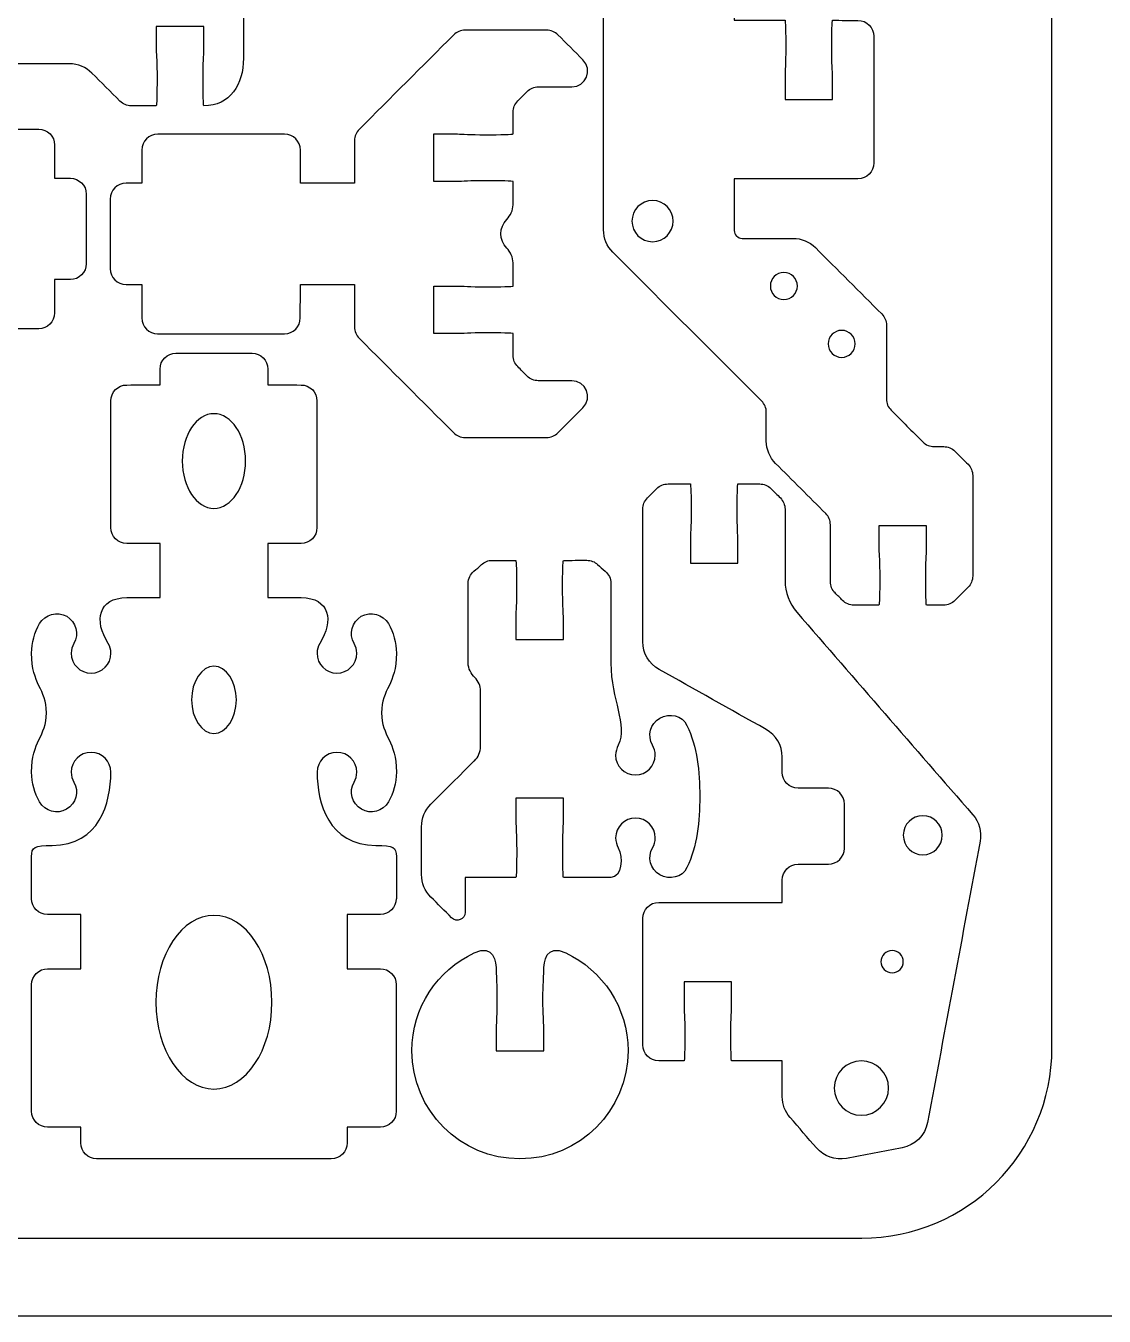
# Model space of a CAD drawing. Extents: x 0 to 410, y 0 to 455.
# Drawn here: x 70.4 to 138.4, y 0 to 81.4 of the extents above; entities that cross this region are included whole.
import ezdxf

# ---------------------------------------------------------------- set-up
doc = ezdxf.new("R2010")
doc.units = 0
doc.header["$MEASUREMENT"] = 0
doc.layers.add('DEFAULT', color=18, linetype='CONTINUOUS')

msp = doc.modelspace()

# ---------------------------------------------------------------- linework, layer by layer
at = {"layer": 'DEFAULT', "color": 18}
msp.add_lwpolyline([(410.025, 0.025), (0.025, 0.025), (0.025, 455.025), (410.025, 455.025)], close=True, dxfattribs=at)
at = {"layer": 'DEFAULT', "color": 1}
for points, knots in [([(135.1, 212.95), (135.1, 147.617), (135.1, 82.283), (135.1, 16.95), (135.1, 10.323), (129.728, 4.95), (123.1, 4.95), (87.767, 4.95), (52.433, 4.95), (17.1, 4.95), (10.472, 4.95), (5.1, 10.323), (5.1, 16.95), (5.1, 82.283), (5.1, 147.617), (5.1, 212.95), (5.1, 219.577), (10.472, 224.95), (17.1, 224.95), (52.433, 224.95), (87.767, 224.95), (123.1, 224.95), (129.728, 224.95), (135.1, 219.577), (135.1, 212.95)], [0, 0, 0, 0, 555.591, 555.591, 555.591, 556.591, 556.591, 556.591, 857.063, 857.063, 857.063, 858.063, 858.063, 858.063, 1413.654, 1413.654, 1413.654, 1414.654, 1414.654, 1414.654, 1715.126, 1715.126, 1715.126, 1716.126, 1716.126, 1716.126, 1716.126]), ([(78.6, 79.887), (78.6, 80.387), (78.6, 80.887), (78.6, 81.387), (79.6, 81.387), (80.599, 81.387), (81.599, 81.387), (81.599, 80.887), (81.599, 80.387), (81.599, 79.887), (81.599, 79.602), (81.549, 79.104), (81.549, 78.138), (81.549, 77.171), (81.571, 76.388), (81.599, 76.388), (83.257, 76.388), (84.1, 77.732), (84.1, 79.39), (84.1, 80.89), (84.1, 82.391), (84.1, 83.891), (84.1, 85.271), (82.982, 86.389), (81.602, 86.389), (80.569, 86.389), (79.535, 86.389), (78.501, 86.389), (78.501, 87.529), (78.501, 88.668), (78.501, 89.807), (79.2, 89.807), (79.898, 89.807), (80.597, 89.807), (81.148, 89.807), (81.599, 90.258), (81.599, 90.809), (81.599, 93.474), (81.599, 96.139), (81.599, 98.803), (81.599, 99.357), (81.151, 99.805), (80.597, 99.805), (79.898, 99.806), (79.2, 99.808), (78.501, 99.809), (78.501, 100.14), (78.501, 100.472), (78.501, 100.804), (78.501, 101.357), (78.053, 101.805), (77.5, 101.805), (72.565, 101.805), (67.631, 101.805), (62.697, 101.805), (62.146, 101.805), (61.699, 101.358), (61.699, 100.807), (61.699, 100.474), (61.699, 100.142), (61.699, 99.809), (60.998, 99.808), (60.297, 99.806), (59.596, 99.805), (59.042, 99.805), (58.598, 99.357), (58.598, 98.803), (58.598, 96.137), (58.598, 93.472), (58.598, 90.806), (58.598, 90.254), (59.045, 89.807), (59.596, 89.807), (60.297, 89.807), (60.998, 89.807), (61.699, 89.807), (61.699, 88.668), (61.699, 87.529), (61.699, 86.389), (60.666, 86.389), (59.634, 86.389), (58.601, 86.389), (57.22, 86.389), (56.1, 85.269), (56.1, 83.888), (56.1, 82.389), (56.1, 80.889), (56.1, 79.39), (56.1, 77.732), (56.943, 76.388), (58.601, 76.388), (58.626, 76.388), (58.651, 77.171), (58.651, 78.138), (58.651, 79.104), (58.601, 79.602), (58.601, 79.887), (58.601, 80.387), (58.601, 80.887), (58.601, 81.387), (59.601, 81.387), (60.6, 81.387), (61.6, 81.387), (61.6, 80.887), (61.6, 80.387), (61.6, 79.887), (61.6, 79.602), (61.55, 79.104), (61.55, 78.138), (61.55, 77.171), (61.572, 76.388), (61.6, 76.388), (62.127, 76.388), (62.655, 76.388), (63.182, 76.388), (63.447, 76.388), (63.702, 76.493), (63.89, 76.681), (64.479, 77.271), (65.068, 77.861), (65.656, 78.451), (66.031, 78.826), (66.541, 79.037), (67.071, 79.037), (69.089, 79.037), (71.107, 79.037), (73.125, 79.037), (73.656, 79.037), (74.165, 78.826), (74.54, 78.451), (75.129, 77.861), (75.718, 77.271), (76.307, 76.681), (76.494, 76.493), (76.749, 76.388), (77.014, 76.388), (77.543, 76.388), (78.072, 76.388), (78.6, 76.388), (78.625, 76.388), (78.65, 77.171), (78.65, 78.138), (78.65, 79.104), (78.6, 79.602), (78.6, 79.887)], [1, 1, 1, 1, 5.25, 5.25, 5.25, 13.75, 13.75, 13.75, 18, 18, 18, 19, 19, 19, 20, 20, 20, 21, 21, 21, 33.76, 33.76, 33.76, 34.76, 34.76, 34.76, 43.55, 43.55, 43.55, 53.24, 53.24, 53.24, 59.18, 59.18, 59.18, 60.18, 60.18, 60.18, 82.84, 82.84, 82.84, 83.84, 83.84, 83.84, 89.780008, 89.780008, 89.780008, 92.600008, 92.600008, 92.600008, 93.600008, 93.600008, 93.600008, 135.560008, 135.560008, 135.560008, 136.560008, 136.560008, 136.560008, 139.390008, 139.390008, 139.390008, 145.350017, 145.350017, 145.350017, 146.350017, 146.350017, 146.350017, 169.020017, 169.020017, 169.020017, 170.020017, 170.020017, 170.020017, 175.980017, 175.980017, 175.980017, 185.670017, 185.670017, 185.670017, 194.450017, 194.450017, 194.450017, 195.450017, 195.450017, 195.450017, 208.200017, 208.200017, 208.200017, 209.200017, 209.200017, 209.200017, 210.200017, 210.200017, 210.200017, 211.200017, 211.200017, 211.200017, 215.450017, 215.450017, 215.450017, 223.950017, 223.950017, 223.950017, 228.200017, 228.200017, 228.200017, 229.200017, 229.200017, 229.200017, 230.200017, 230.200017, 230.200017, 234.685017, 234.685017, 234.685017, 235.685017, 235.685017, 235.685017, 242.773057, 242.773057, 242.773057, 243.773057, 243.773057, 243.773057, 260.932057, 260.932057, 260.932057, 261.932057, 261.932057, 261.932057, 269.020098, 269.020098, 269.020098, 270.020098, 270.020098, 270.020098, 274.515098, 274.515098, 274.515098, 275.515098, 275.515098, 275.515098, 276.515098, 276.515098, 276.515098, 276.515098]), ([(124.187, 49.891), (125.187, 49.891), (126.186, 49.891), (127.186, 49.891), (127.186, 49.391), (127.186, 48.891), (127.186, 48.391), (127.186, 48.106), (127.137, 47.605), (127.137, 46.638), (127.137, 45.671), (127.158, 44.888), (127.186, 44.888), (127.548, 44.888), (127.91, 44.888), (128.273, 44.888), (128.537, 44.888), (128.791, 44.998), (128.978, 45.181), (129.254, 45.459), (129.531, 45.736), (129.807, 46.014), (129.994, 46.197), (130.1, 46.455), (130.1, 46.719), (130.1, 48.832), (130.1, 50.945), (130.1, 53.059), (130.1, 53.33), (129.994, 53.581), (129.807, 53.771), (129.531, 54.045), (129.254, 54.319), (128.978, 54.593), (128.791, 54.78), (128.537, 54.886), (128.273, 54.886), (128.071, 54.886), (127.87, 54.886), (127.669, 54.886), (127.401, 54.886), (127.147, 54.992), (126.96, 55.182), (126.291, 55.851), (125.622, 56.52), (124.953, 57.19), (124.766, 57.373), (124.66, 57.631), (124.66, 57.895), (124.66, 59.446), (124.66, 60.997), (124.66, 62.548), (124.66, 62.813), (124.554, 63.063), (124.367, 63.254), (122.97, 64.651), (121.573, 66.048), (120.176, 67.445), (119.802, 67.819), (119.294, 68.027), (118.762, 68.027), (117.695, 68.027), (116.629, 68.027), (115.562, 68.027), (115.287, 68.027), (115.061, 68.249), (115.061, 68.528), (115.061, 69.611), (115.061, 70.694), (115.061, 71.777), (117.66, 71.777), (120.259, 71.777), (122.857, 71.777), (123.408, 71.777), (123.859, 72.228), (123.859, 72.782), (123.859, 75.446), (123.859, 78.109), (123.859, 80.773), (123.859, 81.33), (123.411, 81.778), (122.857, 81.778), (122.325, 81.779), (121.792, 81.781), (121.259, 81.782), (121.235, 81.782), (121.21, 80.999), (121.21, 80.032), (121.21, 79.062), (121.259, 78.564), (121.259, 78.282), (121.259, 77.782), (121.259, 77.283), (121.259, 76.783), (120.26, 76.783), (119.26, 76.783), (118.261, 76.783), (118.261, 77.283), (118.261, 77.782), (118.261, 78.282), (118.261, 78.564), (118.31, 79.062), (118.31, 80.032), (118.31, 80.999), (118.289, 81.782), (118.261, 81.782), (117.194, 81.782), (116.128, 81.782), (115.061, 81.782), (115.061, 82.254), (115.061, 82.727), (115.061, 83.2), (115.061, 83.75), (114.617, 84.202), (114.063, 84.202), (113.357, 84.202), (112.652, 84.202), (111.946, 84.202), (111.946, 84.569), (111.946, 84.936), (111.946, 85.302), (111.946, 85.853), (111.502, 86.297), (110.948, 86.297), (110.464, 86.297), (109.981, 86.297), (109.498, 86.297), (109.233, 86.297), (108.976, 86.191), (108.789, 86.008), (108.325, 85.546), (107.862, 85.084), (107.399, 84.622), (107.025, 84.244), (106.813, 83.736), (106.813, 83.2), (106.813, 78.322), (106.813, 73.444), (106.813, 68.567), (106.813, 68.03), (107.025, 67.522), (107.399, 67.148), (110.529, 64.019), (113.659, 60.89), (116.79, 57.761), (116.977, 57.571), (117.082, 57.32), (117.082, 57.056), (117.082, 56.45), (117.082, 55.844), (117.082, 55.239), (117.082, 54.706), (117.294, 54.198), (117.668, 53.824), (118.723, 52.77), (119.778, 51.717), (120.832, 50.663), (121.019, 50.473), (121.125, 50.222), (121.125, 49.958), (121.125, 48.761), (121.125, 47.563), (121.125, 46.366), (121.125, 46.102), (121.231, 45.844), (121.418, 45.661), (121.576, 45.501), (121.733, 45.341), (121.891, 45.181), (122.078, 44.998), (122.335, 44.888), (122.6, 44.888), (123.129, 44.888), (123.658, 44.888), (124.187, 44.888), (124.212, 44.888), (124.237, 45.671), (124.237, 46.638), (124.237, 47.605), (124.187, 48.106), (124.187, 48.391), (124.187, 48.891), (124.187, 49.391), (124.187, 49.891)], [4.25, 4.25, 4.25, 4.25, 12.75, 12.75, 12.75, 17, 17, 17, 18, 18, 18, 19, 19, 19, 22.08, 22.08, 22.08, 23.08, 23.08, 23.08, 26.41048, 26.41048, 26.41048, 27.41048, 27.41048, 27.41048, 45.38048, 45.38048, 45.38048, 46.38048, 46.38048, 46.38048, 49.68977, 49.68977, 49.68977, 50.68977, 50.68977, 50.68977, 52.39977, 52.39977, 52.39977, 53.39977, 53.39977, 53.39977, 61.446646, 61.446646, 61.446646, 62.446646, 62.446646, 62.446646, 75.636646, 75.636646, 75.636646, 76.636646, 76.636646, 76.636646, 93.437503, 93.437503, 93.437503, 94.437503, 94.437503, 94.437503, 103.507503, 103.507503, 103.507503, 104.507503, 104.507503, 104.507503, 113.717503, 113.717503, 113.717503, 135.817503, 135.817503, 135.817503, 136.817503, 136.817503, 136.817503, 159.467503, 159.467503, 159.467503, 160.467503, 160.467503, 160.467503, 164.997514, 164.997514, 164.997514, 165.997514, 165.997514, 165.997514, 166.997514, 166.997514, 166.997514, 171.247514, 171.247514, 171.247514, 179.747514, 179.747514, 179.747514, 183.997514, 183.997514, 183.997514, 184.997514, 184.997514, 184.997514, 185.997514, 185.997514, 185.997514, 195.067514, 195.067514, 195.067514, 199.087514, 199.087514, 199.087514, 200.087514, 200.087514, 200.087514, 206.087514, 206.087514, 206.087514, 209.207514, 209.207514, 209.207514, 210.207514, 210.207514, 210.207514, 214.317514, 214.317514, 214.317514, 215.317514, 215.317514, 215.317514, 220.882449, 220.882449, 220.882449, 221.882449, 221.882449, 221.882449, 263.362449, 263.362449, 263.362449, 264.362449, 264.362449, 264.362449, 302.001743, 302.001743, 302.001743, 303.001743, 303.001743, 303.001743, 308.151743, 308.151743, 308.151743, 309.151743, 309.151743, 309.151743, 321.83017, 321.83017, 321.83017, 322.83017, 322.83017, 322.83017, 333.01017, 333.01017, 333.01017, 334.01017, 334.01017, 334.01017, 335.91941, 335.91941, 335.91941, 336.91941, 336.91941, 336.91941, 341.41941, 341.41941, 341.41941, 342.41941, 342.41941, 342.41941, 343.41941, 343.41941, 343.41941, 347.66941, 347.66941, 347.66941, 347.66941]), ([(100.705, 69.211), (100.223, 68.71), (100.223, 67.917), (100.705, 67.416), (100.95, 67.16), (101.106, 66.832), (101.106, 66.477), (101.106, 65.99), (101.106, 65.502), (101.106, 65.015), (101.106, 64.987), (100.322, 64.965), (99.356, 64.965), (98.389, 64.965), (97.892, 65.015), (97.606, 65.015), (97.106, 65.015), (96.607, 65.015), (96.107, 65.015), (96.107, 64.016), (96.107, 63.016), (96.107, 62.017), (96.607, 62.017), (97.106, 62.017), (97.606, 62.017), (97.892, 62.017), (98.389, 62.066), (99.356, 62.066), (100.322, 62.066), (101.106, 62.041), (101.109, 62.017), (101.109, 61.558), (101.109, 61.1), (101.109, 60.641), (101.109, 60.375), (101.215, 60.12), (101.402, 59.932), (101.598, 59.734), (101.795, 59.537), (101.991, 59.339), (102.178, 59.152), (102.432, 59.046), (102.7, 59.046), (103.402, 59.046), (104.104, 59.046), (104.805, 59.046), (105.696, 59.046), (106.142, 57.969), (105.512, 57.339), (104.985, 56.812), (104.459, 56.285), (103.932, 55.758), (103.744, 55.571), (103.49, 55.465), (103.224, 55.465), (101.506, 55.465), (99.788, 55.465), (98.07, 55.465), (97.805, 55.465), (97.55, 55.571), (97.363, 55.758), (95.374, 57.747), (93.386, 59.735), (91.398, 61.723), (91.21, 61.911), (91.105, 62.166), (91.105, 62.431), (91.106, 63.323), (91.107, 64.215), (91.108, 65.107), (89.968, 65.107), (88.829, 65.107), (87.689, 65.107), (87.688, 64.406), (87.687, 63.705), (87.686, 63.004), (87.686, 62.454), (87.238, 62.006), (86.688, 62.006), (84.021, 62.006), (81.354, 62.006), (78.687, 62.006), (78.136, 62.006), (77.689, 62.453), (77.689, 63.004), (77.689, 63.705), (77.689, 64.406), (77.689, 65.107), (77.357, 65.108), (77.025, 65.109), (76.694, 65.11), (76.14, 65.11), (75.692, 65.558), (75.692, 66.108), (75.692, 67.573), (75.692, 69.037), (75.692, 70.501), (75.692, 71.054), (76.14, 71.502), (76.693, 71.502), (77.025, 71.502), (77.357, 71.502), (77.689, 71.502), (77.69, 72.201), (77.691, 72.899), (77.692, 73.598), (77.692, 74.152), (78.14, 74.6), (78.694, 74.6), (81.36, 74.599), (84.025, 74.598), (86.691, 74.597), (87.241, 74.597), (87.689, 74.148), (87.689, 73.595), (87.689, 72.896), (87.689, 72.197), (87.689, 71.499), (88.829, 71.499), (89.968, 71.499), (91.108, 71.499), (91.108, 72.398), (91.108, 73.297), (91.108, 74.196), (91.108, 74.461), (91.213, 74.716), (91.401, 74.904), (93.389, 76.892), (95.378, 78.88), (97.366, 80.869), (97.554, 81.056), (97.808, 81.162), (98.073, 81.162), (99.792, 81.162), (101.51, 81.162), (103.228, 81.162), (103.493, 81.162), (103.748, 81.056), (103.935, 80.869), (104.462, 80.342), (104.989, 79.815), (105.516, 79.288), (106.146, 78.658), (105.699, 77.581), (104.809, 77.581), (104.106, 77.581), (103.403, 77.581), (102.7, 77.581), (102.432, 77.581), (102.178, 77.475), (101.991, 77.288), (101.795, 77.091), (101.598, 76.893), (101.402, 76.695), (101.215, 76.508), (101.109, 76.254), (101.109, 75.986), (101.109, 75.528), (101.109, 75.069), (101.106, 74.61), (101.106, 74.582), (100.322, 74.561), (99.356, 74.561), (98.389, 74.561), (97.892, 74.61), (97.606, 74.61), (97.106, 74.61), (96.607, 74.61), (96.107, 74.61), (96.107, 73.611), (96.107, 72.611), (96.107, 71.612), (96.607, 71.612), (97.106, 71.612), (97.606, 71.612), (97.892, 71.612), (98.389, 71.661), (99.356, 71.661), (100.322, 71.661), (101.106, 71.637), (101.106, 71.612), (101.106, 71.124), (101.106, 70.637), (101.106, 70.15), (101.106, 69.795), (100.95, 69.467), (100.705, 69.211)], [1, 1, 1, 1, 2, 2, 2, 3, 3, 3, 7.144, 7.144, 7.144, 8.144, 8.144, 8.144, 9.144, 9.144, 9.144, 13.394, 13.394, 13.394, 21.894, 21.894, 21.894, 26.144, 26.144, 26.144, 27.144, 27.144, 27.144, 28.154, 28.154, 28.154, 32.052, 32.052, 32.052, 33.052, 33.052, 33.052, 35.420818, 35.420818, 35.420818, 36.420818, 36.420818, 36.420818, 42.387818, 42.387818, 42.387818, 43.387818, 43.387818, 43.387818, 49.723495, 49.723495, 49.723495, 50.723495, 50.723495, 50.723495, 65.335495, 65.335495, 65.335495, 66.335495, 66.335495, 66.335495, 90.247018, 90.247018, 90.247018, 91.247018, 91.247018, 91.247018, 98.831022, 98.831022, 98.831022, 108.521022, 108.521022, 108.521022, 114.481031, 114.481031, 114.481031, 115.481031, 115.481031, 115.481031, 138.160031, 138.160031, 138.160031, 139.160031, 139.160031, 139.160031, 145.119031, 145.119031, 145.119031, 147.939052, 147.939052, 147.939052, 148.939052, 148.939052, 148.939052, 161.390052, 161.390052, 161.390052, 162.390052, 162.390052, 162.390052, 165.211052, 165.211052, 165.211052, 171.15106, 171.15106, 171.15106, 172.15106, 172.15106, 172.15106, 194.820062, 194.820062, 194.820062, 195.820062, 195.820062, 195.820062, 201.761062, 201.761062, 201.761062, 211.451062, 211.451062, 211.451062, 219.097062, 219.097062, 219.097062, 220.097062, 220.097062, 220.097062, 244.009999, 244.009999, 244.009999, 245.009999, 245.009999, 245.009999, 259.620999, 259.620999, 259.620999, 260.620999, 260.620999, 260.620999, 266.957383, 266.957383, 266.957383, 267.957383, 267.957383, 267.957383, 273.934383, 273.934383, 273.934383, 274.934383, 274.934383, 274.934383, 277.303911, 277.303911, 277.303911, 278.303911, 278.303911, 278.303911, 282.213911, 282.213911, 282.213911, 283.213911, 283.213911, 283.213911, 284.213911, 284.213911, 284.213911, 288.463911, 288.463911, 288.463911, 296.963911, 296.963911, 296.963911, 301.213911, 301.213911, 301.213911, 302.213911, 302.213911, 302.213911, 303.213911, 303.213911, 303.213911, 307.357911, 307.357911, 307.357911, 308.357911, 308.357911, 308.357911, 308.357911]), ([(73.183, 71.813), (72.852, 71.814), (72.52, 71.816), (72.189, 71.817), (72.189, 72.518), (72.189, 73.218), (72.189, 73.919), (72.189, 74.471), (71.742, 74.918), (71.19, 74.918), (68.523, 74.918), (65.856, 74.918), (63.189, 74.918), (62.639, 74.918), (62.191, 74.47), (62.191, 73.919), (62.19, 73.218), (62.188, 72.518), (62.187, 71.817), (59.311, 71.817), (56.435, 71.817), (53.558, 71.817), (53.558, 72.376), (53.558, 72.935), (53.558, 73.494), (53.558, 74.047), (53.111, 74.494), (52.558, 74.494), (52.293, 74.494), (52.027, 74.494), (51.762, 74.494), (51.496, 74.494), (51.242, 74.389), (51.054, 74.201), (50.524, 73.673), (49.995, 73.145), (49.466, 72.618), (49.078, 72.229), (48.443, 72.229), (48.055, 72.618), (46.208, 74.465), (44.361, 76.312), (42.514, 78.159), (41.763, 78.909), (40.745, 79.331), (39.684, 79.331), (38.307, 79.331), (36.93, 79.331), (35.553, 79.331), (34.664, 79.331), (34.216, 78.255), (34.843, 77.623), (35.055, 77.412), (35.267, 77.2), (35.478, 76.988), (35.662, 76.801), (35.768, 76.551), (35.768, 76.286), (35.768, 75.827), (35.768, 75.367), (35.768, 74.907), (35.838, 74.882), (36.593, 74.861), (37.514, 74.861), (38.481, 74.861), (38.978, 74.911), (39.264, 74.911), (39.764, 74.909), (40.263, 74.908), (40.763, 74.907), (40.763, 73.907), (40.763, 72.908), (40.763, 71.908), (40.263, 71.908), (39.764, 71.908), (39.264, 71.908), (38.978, 71.908), (38.481, 71.958), (37.514, 71.958), (36.547, 71.961), (35.764, 71.94), (35.768, 71.908), (35.768, 71.422), (35.768, 70.935), (35.768, 70.448), (35.768, 70.095), (35.923, 69.764), (36.17, 69.51), (36.65, 69.009), (36.65, 68.215), (36.17, 67.714), (35.923, 67.46), (35.768, 67.128), (35.768, 66.776), (35.768, 66.287), (35.768, 65.799), (35.768, 65.311), (35.838, 65.287), (36.593, 65.266), (37.514, 65.266), (38.481, 65.262), (38.978, 65.311), (39.264, 65.311), (39.764, 65.311), (40.263, 65.311), (40.763, 65.311), (40.763, 64.312), (40.763, 63.312), (40.763, 62.313), (40.263, 62.313), (39.764, 62.313), (39.264, 62.313), (38.978, 62.313), (38.481, 62.362), (37.514, 62.362), (36.547, 62.362), (35.764, 62.341), (35.764, 62.313), (35.764, 61.854), (35.764, 61.396), (35.764, 60.937), (35.764, 60.672), (35.658, 60.422), (35.475, 60.235), (35.264, 60.025), (35.054, 59.814), (34.843, 59.604), (34.216, 58.972), (34.66, 57.896), (35.553, 57.896), (36.93, 57.896), (38.307, 57.896), (39.684, 57.896), (40.742, 57.896), (41.758, 58.316), (42.509, 59.067), (44.357, 60.914), (46.204, 62.76), (48.051, 64.606), (48.44, 64.994), (49.075, 64.994), (49.463, 64.606), (49.992, 64.077), (50.522, 63.549), (51.052, 63.02), (51.239, 62.834), (51.492, 62.729), (51.756, 62.729), (52.023, 62.729), (52.291, 62.729), (52.558, 62.729), (53.111, 62.729), (53.558, 63.177), (53.558, 63.729), (53.558, 64.288), (53.558, 64.848), (53.558, 65.407), (55.295, 65.407), (57.032, 65.407), (58.769, 65.407), (58.769, 65.413), (58.769, 65.418), (58.769, 65.424), (59.908, 65.424), (61.048, 65.424), (62.187, 65.424), (62.187, 64.726), (62.187, 64.027), (62.187, 63.329), (62.187, 62.775), (62.635, 62.327), (63.186, 62.327), (65.851, 62.326), (68.517, 62.325), (71.183, 62.323), (71.737, 62.323), (72.185, 62.771), (72.185, 63.325), (72.186, 64.024), (72.187, 64.722), (72.189, 65.421), (72.52, 65.421), (72.852, 65.421), (73.183, 65.421), (73.734, 65.421), (74.185, 65.872), (74.185, 66.423), (74.185, 67.887), (74.185, 69.351), (74.185, 70.815), (74.185, 71.365), (73.737, 71.813), (73.183, 71.813)], [0, 0, 0, 0, 2.820018, 2.820018, 2.820018, 8.780018, 8.780018, 8.780018, 9.780018, 9.780018, 9.780018, 32.460018, 32.460018, 32.460018, 33.460018, 33.460018, 33.460018, 39.420026, 39.420026, 39.420026, 63.880026, 63.880026, 63.880026, 68.635026, 68.635026, 68.635026, 69.635026, 69.635026, 69.635026, 71.893026, 71.893026, 71.893026, 72.893026, 72.893026, 72.893026, 79.24992, 79.24992, 79.24992, 80.24992, 80.24992, 80.24992, 102.462972, 102.462972, 102.462972, 103.462972, 103.462972, 103.462972, 115.172972, 115.172972, 115.172972, 116.172972, 116.172972, 116.172972, 118.718557, 118.718557, 118.718557, 119.718557, 119.718557, 119.718557, 123.628557, 123.628557, 123.628557, 124.628557, 124.628557, 124.628557, 125.628557, 125.628557, 125.628557, 129.878569, 129.878569, 129.878569, 138.378569, 138.378569, 138.378569, 142.628569, 142.628569, 142.628569, 143.628569, 143.628569, 143.628569, 144.642711, 144.642711, 144.642711, 148.782711, 148.782711, 148.782711, 149.782711, 149.782711, 149.782711, 150.782711, 150.782711, 150.782711, 151.782711, 151.782711, 151.782711, 155.932711, 155.932711, 155.932711, 156.932711, 156.932711, 156.932711, 157.932711, 157.932711, 157.932711, 162.182711, 162.182711, 162.182711, 170.682711, 170.682711, 170.682711, 174.932711, 174.932711, 174.932711, 175.932711, 175.932711, 175.932711, 176.932711, 176.932711, 176.932711, 180.832711, 180.832711, 180.832711, 181.832711, 181.832711, 181.832711, 184.364153, 184.364153, 184.364153, 185.364153, 185.364153, 185.364153, 197.074153, 197.074153, 197.074153, 198.074153, 198.074153, 198.074153, 220.284378, 220.284378, 220.284378, 221.284378, 221.284378, 221.284378, 227.648343, 227.648343, 227.648343, 228.648343, 228.648343, 228.648343, 230.923343, 230.923343, 230.923343, 231.923343, 231.923343, 231.923343, 236.678343, 236.678343, 236.678343, 251.448343, 251.448343, 251.448343, 251.498343, 251.498343, 251.498343, 261.188343, 261.188343, 261.188343, 267.128343, 267.128343, 267.128343, 268.128343, 268.128343, 268.128343, 290.798345, 290.798345, 290.798345, 291.798345, 291.798345, 291.798345, 297.738354, 297.738354, 297.738354, 300.558354, 300.558354, 300.558354, 301.558354, 301.558354, 301.558354, 314.008354, 314.008354, 314.008354, 315.008354, 315.008354, 315.008354, 315.008354]), ([(109.903, 67.815), (109.187, 67.815), (108.605, 68.394), (108.605, 69.11), (108.605, 69.83), (109.187, 70.412), (109.903, 70.412), (110.623, 70.412), (111.205, 69.83), (111.205, 69.11), (111.205, 68.394), (110.623, 67.815), (109.903, 67.815)], [1, 1, 1, 1, 2, 2, 2, 3, 3, 3, 4, 4, 4, 5, 5, 5, 5]), ([(118.19, 64.164), (117.717, 64.164), (117.336, 64.545), (117.336, 65.018), (117.336, 65.487), (117.717, 65.868), (118.19, 65.868), (118.659, 65.868), (119.04, 65.487), (119.04, 65.018), (119.04, 64.545), (118.659, 64.164), (118.19, 64.164)], [1, 1, 1, 1, 2, 2, 2, 3, 3, 3, 4, 4, 4, 5, 5, 5, 5]), ([(121.838, 60.516), (121.365, 60.516), (120.984, 60.897), (120.984, 61.37), (120.984, 61.839), (121.365, 62.22), (121.838, 62.22), (122.307, 62.22), (122.688, 61.839), (122.688, 61.37), (122.688, 60.897), (122.307, 60.516), (121.838, 60.516)], [1, 1, 1, 1, 2, 2, 2, 3, 3, 3, 4, 4, 4, 5, 5, 5, 5]), ([(78.839, 59.773), (78.839, 59.441), (78.839, 59.11), (78.839, 58.778), (78.138, 58.777), (77.437, 58.776), (76.736, 58.774), (76.183, 58.774), (75.738, 58.326), (75.738, 57.772), (75.738, 55.107), (75.738, 52.441), (75.738, 49.775), (75.738, 49.225), (76.186, 48.777), (76.736, 48.777), (77.437, 48.777), (78.138, 48.777), (78.839, 48.777), (78.839, 47.637), (78.839, 46.498), (78.839, 45.358), (78.139, 45.358), (77.44, 45.358), (76.74, 45.358), (74.951, 45.358), (74.648, 43.901), (75.569, 42.469), (75.682, 42.289), (75.738, 42.074), (75.738, 41.845), (75.738, 41.157), (75.177, 40.596), (74.486, 40.596), (73.798, 40.596), (73.237, 41.157), (73.237, 41.845), (73.237, 42.074), (73.297, 42.286), (73.406, 42.469), (73.752, 43.065), (73.544, 43.834), (72.948, 44.18), (72.348, 44.522), (71.586, 44.318), (71.24, 43.721), (70.919, 43.171), (70.736, 42.529), (70.736, 41.845), (70.736, 39.862), (71.667, 39.615), (71.667, 38.095), (71.667, 36.578), (70.736, 36.331), (70.736, 34.348), (70.736, 33.664), (70.919, 33.022), (71.237, 32.471), (71.582, 31.872), (72.348, 31.667), (72.944, 32.013), (73.544, 32.358), (73.748, 33.124), (73.403, 33.724), (73.293, 33.907), (73.233, 34.119), (73.233, 34.348), (73.233, 35.036), (73.794, 35.597), (74.486, 35.597), (75.174, 35.597), (75.734, 35.036), (75.734, 34.348), (75.734, 32.411), (75.018, 29.727), (72.027, 29.727), (70.916, 29.727), (70.736, 29.61), (70.736, 29.021), (70.736, 28.136), (70.736, 27.25), (70.736, 26.365), (70.736, 25.814), (71.184, 25.366), (71.734, 25.366), (72.435, 25.366), (73.136, 25.366), (73.837, 25.366), (73.837, 24.227), (73.837, 23.087), (73.837, 21.948), (73.138, 21.948), (72.44, 21.948), (71.741, 21.948), (71.191, 21.948), (70.739, 21.496), (70.739, 20.946), (70.739, 18.281), (70.739, 15.617), (70.739, 12.952), (70.739, 12.398), (71.187, 11.95), (71.741, 11.95), (72.44, 11.949), (73.138, 11.948), (73.837, 11.947), (73.837, 11.615), (73.837, 11.283), (73.837, 10.952), (73.837, 10.398), (74.285, 9.95), (74.838, 9.95), (79.773, 9.95), (84.707, 9.95), (89.641, 9.95), (90.191, 9.95), (90.639, 10.398), (90.639, 10.952), (90.639, 11.283), (90.639, 11.615), (90.639, 11.947), (91.34, 11.948), (92.041, 11.949), (92.742, 11.95), (93.296, 11.95), (93.74, 12.398), (93.74, 12.952), (93.74, 15.618), (93.74, 18.284), (93.74, 20.95), (93.74, 21.5), (93.292, 21.948), (92.742, 21.948), (92.041, 21.948), (91.34, 21.948), (90.639, 21.948), (90.639, 23.087), (90.639, 24.227), (90.639, 25.366), (91.338, 25.366), (92.036, 25.366), (92.735, 25.366), (93.289, 25.366), (93.737, 25.811), (93.737, 26.365), (93.74, 26.365), (93.744, 26.365), (93.747, 26.365), (93.747, 27.25), (93.747, 28.136), (93.747, 29.021), (93.747, 29.61), (93.564, 29.727), (92.453, 29.727), (89.461, 29.727), (88.748, 32.411), (88.748, 34.348), (88.748, 35.036), (89.309, 35.597), (89.997, 35.597), (90.689, 35.597), (91.25, 35.036), (91.25, 34.348), (91.25, 34.119), (91.19, 33.907), (91.08, 33.724), (90.735, 33.124), (90.939, 32.358), (91.539, 32.013), (92.135, 31.667), (92.901, 31.872), (93.246, 32.471), (93.564, 33.022), (93.747, 33.664), (93.747, 34.348), (93.747, 36.331), (92.816, 36.578), (92.816, 38.095), (92.816, 39.615), (93.747, 39.862), (93.747, 41.845), (93.747, 42.529), (93.564, 43.171), (93.243, 43.721), (92.897, 44.318), (92.135, 44.522), (91.535, 44.18), (90.939, 43.834), (90.731, 43.065), (91.077, 42.469), (91.186, 42.286), (91.246, 42.074), (91.246, 41.845), (91.246, 41.157), (90.685, 40.596), (89.997, 40.596), (89.306, 40.596), (88.745, 41.157), (88.745, 41.845), (88.745, 42.074), (88.798, 42.289), (88.914, 42.469), (89.831, 43.901), (89.528, 45.358), (87.743, 45.358), (87.042, 45.358), (86.341, 45.358), (85.64, 45.358), (85.64, 46.498), (85.64, 47.637), (85.64, 48.777), (86.339, 48.777), (87.037, 48.777), (87.736, 48.777), (88.29, 48.777), (88.738, 49.225), (88.738, 49.775), (88.738, 52.441), (88.738, 55.107), (88.738, 57.772), (88.738, 58.326), (88.29, 58.774), (87.736, 58.774), (87.037, 58.776), (86.339, 58.777), (85.64, 58.778), (85.64, 59.11), (85.64, 59.441), (85.64, 59.773), (85.64, 60.327), (85.192, 60.775), (84.639, 60.775), (83.038, 60.775), (81.438, 60.775), (79.837, 60.775), (79.287, 60.775), (78.839, 60.327), (78.839, 59.773)], [1, 1, 1, 1, 3.82, 3.82, 3.82, 9.780008, 9.780008, 9.780008, 10.780008, 10.780008, 10.780008, 33.450008, 33.450008, 33.450008, 34.450008, 34.450008, 34.450008, 40.410008, 40.410008, 40.410008, 50.100008, 50.100008, 50.100008, 56.050008, 56.050008, 56.050008, 57.050008, 57.050008, 57.050008, 58.050008, 58.050008, 58.050008, 59.050008, 59.050008, 59.050008, 60.050008, 60.050008, 60.050008, 61.050008, 61.050008, 61.050008, 62.050008, 62.050008, 62.050008, 63.050008, 63.050008, 63.050008, 64.050008, 64.050008, 64.050008, 65.050008, 65.050008, 65.050008, 66.050008, 66.050008, 66.050008, 67.050008, 67.050008, 67.050008, 68.050008, 68.050008, 68.050008, 69.050008, 69.050008, 69.050008, 70.050008, 70.050008, 70.050008, 71.050008, 71.050008, 71.050008, 72.050008, 72.050008, 72.050008, 73.050008, 73.050008, 73.050008, 74.050008, 74.050008, 74.050008, 81.580008, 81.580008, 81.580008, 82.580008, 82.580008, 82.580008, 88.540008, 88.540008, 88.540008, 98.230008, 98.230008, 98.230008, 104.170008, 104.170008, 104.170008, 105.170008, 105.170008, 105.170008, 127.830008, 127.830008, 127.830008, 128.830008, 128.830008, 128.830008, 134.770017, 134.770017, 134.770017, 137.590017, 137.590017, 137.590017, 138.590017, 138.590017, 138.590017, 180.550017, 180.550017, 180.550017, 181.550017, 181.550017, 181.550017, 184.370017, 184.370017, 184.370017, 190.330025, 190.330025, 190.330025, 191.330025, 191.330025, 191.330025, 214.000025, 214.000025, 214.000025, 215.000025, 215.000025, 215.000025, 220.960025, 220.960025, 220.960025, 230.650025, 230.650025, 230.650025, 236.590025, 236.590025, 236.590025, 237.590025, 237.590025, 237.590025, 237.620025, 237.620025, 237.620025, 245.150025, 245.150025, 245.150025, 246.150025, 246.150025, 246.150025, 247.150025, 247.150025, 247.150025, 248.150025, 248.150025, 248.150025, 249.150025, 249.150025, 249.150025, 250.150025, 250.150025, 250.150025, 251.150025, 251.150025, 251.150025, 252.150025, 252.150025, 252.150025, 253.150025, 253.150025, 253.150025, 254.150025, 254.150025, 254.150025, 255.150025, 255.150025, 255.150025, 256.150025, 256.150025, 256.150025, 257.150025, 257.150025, 257.150025, 258.150025, 258.150025, 258.150025, 259.150025, 259.150025, 259.150025, 260.150025, 260.150025, 260.150025, 261.150025, 261.150025, 261.150025, 262.150025, 262.150025, 262.150025, 263.150025, 263.150025, 263.150025, 269.110025, 269.110025, 269.110025, 278.800025, 278.800025, 278.800025, 284.740025, 284.740025, 284.740025, 285.740025, 285.740025, 285.740025, 308.410025, 308.410025, 308.410025, 309.410025, 309.410025, 309.410025, 315.350034, 315.350034, 315.350034, 318.170034, 318.170034, 318.170034, 319.170034, 319.170034, 319.170034, 332.780034, 332.780034, 332.780034, 333.780034, 333.780034, 333.780034, 333.780034]), ([(84.233, 53.977), (84.233, 52.329), (83.34, 50.992), (82.236, 50.992), (81.136, 50.992), (80.239, 52.329), (80.239, 53.977), (80.239, 55.628), (81.136, 56.965), (82.236, 56.965), (83.34, 56.965), (84.233, 55.628), (84.233, 53.977)], [1, 1, 1, 1, 2, 2, 2, 3, 3, 3, 4, 4, 4, 5, 5, 5, 5]), ([(115.29, 47.532), (114.291, 47.532), (113.291, 47.532), (112.292, 47.532), (112.292, 48.032), (112.292, 48.532), (112.292, 49.031), (112.292, 49.317), (112.341, 49.815), (112.341, 50.781), (112.341, 51.748), (112.316, 52.531), (112.292, 52.531), (111.821, 52.531), (111.351, 52.531), (110.881, 52.531), (110.616, 52.531), (110.363, 52.426), (110.176, 52.239), (109.979, 52.042), (109.783, 51.846), (109.586, 51.649), (109.395, 51.462), (109.29, 51.208), (109.29, 50.94), (109.29, 48.152), (109.29, 45.365), (109.29, 42.577), (109.29, 41.854), (109.681, 41.187), (110.313, 40.835), (112.563, 39.573), (114.814, 38.311), (117.065, 37.049), (117.696, 36.697), (118.088, 36.03), (118.088, 35.307), (118.088, 34.982), (118.088, 34.657), (118.088, 34.333), (118.088, 33.783), (118.536, 33.335), (119.09, 33.335), (119.727, 33.335), (120.364, 33.335), (121.002, 33.335), (121.556, 33.335), (122.004, 32.887), (122.004, 32.336), (122.004, 31.404), (122.004, 30.471), (122.004, 29.539), (122.004, 28.988), (121.556, 28.54), (121.002, 28.54), (120.364, 28.54), (119.727, 28.54), (119.09, 28.54), (118.538, 28.54), (118.091, 28.093), (118.091, 27.542), (118.091, 27.072), (118.091, 26.601), (118.091, 26.131), (115.493, 26.131), (112.894, 26.131), (110.295, 26.131), (109.744, 26.131), (109.293, 25.68), (109.293, 25.129), (109.293, 22.464), (109.293, 19.8), (109.293, 17.135), (109.293, 16.581), (109.741, 16.133), (110.295, 16.133), (110.828, 16.132), (111.36, 16.131), (111.893, 16.13), (111.918, 16.13), (111.942, 16.913), (111.942, 17.879), (111.942, 18.846), (111.893, 19.343), (111.893, 19.629), (111.893, 20.129), (111.893, 20.629), (111.893, 21.128), (112.893, 21.128), (113.892, 21.128), (114.892, 21.128), (114.892, 20.629), (114.892, 20.129), (114.892, 19.629), (114.892, 19.343), (114.842, 18.846), (114.842, 17.879), (114.842, 16.913), (114.863, 16.13), (114.892, 16.13), (115.958, 16.13), (117.025, 16.13), (118.091, 16.13), (118.091, 15.377), (118.091, 14.624), (118.091, 13.872), (118.091, 13.389), (118.268, 12.923), (118.582, 12.559), (119.138, 11.92), (119.694, 11.28), (120.25, 10.64), (120.716, 10.101), (121.432, 9.854), (122.131, 9.984), (123.307, 10.205), (124.483, 10.426), (125.658, 10.647), (126.47, 10.803), (127.105, 11.434), (127.253, 12.246), (128.357, 18.159), (129.461, 24.073), (130.566, 29.987), (130.679, 30.586), (130.509, 31.204), (130.111, 31.666), (126.406, 35.927), (122.701, 40.189), (118.997, 44.451), (118.522, 44.997), (118.261, 45.696), (118.261, 46.419), (118.261, 47.926), (118.261, 49.433), (118.261, 50.94), (118.261, 51.208), (118.155, 51.462), (117.968, 51.649), (117.77, 51.845), (117.573, 52.042), (117.375, 52.238), (117.187, 52.425), (116.931, 52.531), (116.665, 52.531), (116.207, 52.531), (115.749, 52.531), (115.29, 52.531), (115.262, 52.531), (115.241, 51.748), (115.241, 50.781), (115.241, 49.815), (115.29, 49.317), (115.29, 49.031), (115.29, 48.532), (115.29, 48.032), (115.29, 47.532)], [4.25, 4.25, 4.25, 4.25, 12.75, 12.75, 12.75, 17, 17, 17, 18, 18, 18, 19, 19, 19, 23, 23, 23, 24, 24, 24, 26.364565, 26.364565, 26.364565, 27.364565, 27.364565, 27.364565, 51.069565, 51.069565, 51.069565, 52.069565, 52.069565, 52.069565, 74.012047, 74.012047, 74.012047, 75.012047, 75.012047, 75.012047, 77.772047, 77.772047, 77.772047, 78.772047, 78.772047, 78.772047, 84.192047, 84.192047, 84.192047, 85.192047, 85.192047, 85.192047, 93.122047, 93.122047, 93.122047, 94.122047, 94.122047, 94.122047, 99.542047, 99.542047, 99.542047, 100.542047, 100.542047, 100.542047, 104.542047, 104.542047, 104.542047, 126.642047, 126.642047, 126.642047, 127.642047, 127.642047, 127.642047, 150.302047, 150.302047, 150.302047, 151.302047, 151.302047, 151.302047, 155.832058, 155.832058, 155.832058, 156.832058, 156.832058, 156.832058, 157.832058, 157.832058, 157.832058, 162.082058, 162.082058, 162.082058, 170.582058, 170.582058, 170.582058, 174.832058, 174.832058, 174.832058, 175.832058, 175.832058, 175.832058, 176.832058, 176.832058, 176.832058, 185.902058, 185.902058, 185.902058, 192.302058, 192.302058, 192.302058, 193.302058, 193.302058, 193.302058, 200.510837, 200.510837, 200.510837, 201.510837, 201.510837, 201.510837, 211.686023, 211.686023, 211.686023, 212.686023, 212.686023, 212.686023, 263.845149, 263.845149, 263.845149, 264.845149, 264.845149, 264.845149, 312.864308, 312.864308, 312.864308, 313.864308, 313.864308, 313.864308, 326.679308, 326.679308, 326.679308, 327.679308, 327.679308, 327.679308, 330.048126, 330.048126, 330.048126, 331.048126, 331.048126, 331.048126, 334.946126, 334.946126, 334.946126, 335.946126, 335.946126, 335.946126, 336.946126, 336.946126, 336.946126, 341.196126, 341.196126, 341.196126, 341.196126]), ([(98.083, 25.514), (98.083, 26.245), (98.083, 26.977), (98.083, 27.708), (99.151, 27.708), (100.219, 27.708), (101.287, 27.708), (101.315, 27.736), (101.336, 28.512), (101.336, 29.458), (101.336, 30.424), (101.287, 30.922), (101.283, 31.208), (101.284, 31.707), (101.285, 32.207), (101.287, 32.707), (102.286, 32.707), (103.286, 32.707), (104.285, 32.707), (104.284, 32.207), (104.283, 31.707), (104.282, 31.208), (104.282, 30.925), (104.232, 30.424), (104.236, 29.461), (104.236, 28.509), (104.261, 27.733), (104.285, 27.708), (105.285, 27.708), (106.284, 27.708), (107.284, 27.708), (107.947, 27.708), (108.091, 28.981), (107.746, 29.578), (107.64, 29.761), (107.577, 29.976), (107.577, 30.202), (107.577, 30.894), (108.138, 31.454), (108.826, 31.454), (109.517, 31.454), (110.078, 30.894), (110.078, 30.202), (110.078, 29.976), (110.017, 29.765), (109.909, 29.581), (109.559, 28.987), (109.768, 28.22), (110.367, 27.874), (110.964, 27.529), (111.784, 27.7), (112.078, 28.325), (112.713, 29.675), (112.882, 31.236), (112.882, 32.816), (112.882, 34.393), (112.715, 35.953), (112.078, 37.3), (111.783, 37.925), (110.963, 38.102), (110.364, 37.755), (109.767, 37.41), (109.559, 36.647), (109.905, 36.048), (110.011, 35.864), (110.074, 35.649), (110.074, 35.423), (110.074, 34.732), (109.513, 34.171), (108.826, 34.171), (108.134, 34.171), (107.573, 34.732), (107.573, 35.423), (107.573, 35.649), (107.655, 35.85), (107.742, 36.044), (108.347, 37.386), (107.28, 38.859), (107.28, 41.233), (107.28, 42.49), (107.288, 45.004), (107.28, 46.261), (107.279, 46.557), (107.15, 46.839), (106.921, 47.026), (106.755, 47.16), (106.592, 47.301), (106.437, 47.453), (106.261, 47.622), (106.014, 47.71), (105.76, 47.714), (105.266, 47.713), (104.772, 47.712), (104.278, 47.71), (104.25, 47.682), (104.229, 46.91), (104.229, 45.961), (104.229, 44.998), (104.282, 44.497), (104.278, 44.207), (104.279, 43.708), (104.281, 43.208), (104.282, 42.708), (103.282, 42.708), (102.283, 42.708), (101.283, 42.708), (101.282, 43.208), (101.281, 43.708), (101.28, 44.207), (101.283, 44.493), (101.329, 44.998), (101.329, 45.964), (101.329, 46.913), (101.304, 47.686), (101.28, 47.71), (100.783, 47.71), (100.287, 47.71), (99.791, 47.71), (99.537, 47.71), (99.29, 47.615), (99.106, 47.439), (98.958, 47.294), (98.8, 47.157), (98.641, 47.026), (98.408, 46.839), (98.274, 46.557), (98.277, 46.261), (98.277, 44.581), (98.277, 42.902), (98.277, 41.223), (98.277, 40.874), (98.447, 40.563), (98.694, 40.32), (98.923, 40.094), (99.054, 39.787), (99.054, 39.459), (99.055, 38.294), (99.056, 37.128), (99.057, 35.963), (99.057, 35.624), (98.912, 35.3), (98.669, 35.07), (98.657, 35.059), (98.646, 35.047), (98.63, 35.039), (97.726, 34.133), (96.822, 33.228), (95.917, 32.322), (95.543, 31.948), (95.332, 31.437), (95.332, 30.908), (95.333, 29.899), (95.334, 28.89), (95.335, 27.881), (95.335, 27.352), (95.547, 26.844), (95.921, 26.47), (96.358, 26.032), (96.796, 25.595), (97.233, 25.157), (97.547, 24.843), (98.083, 25.066), (98.083, 25.514)], [1, 1, 1, 1, 7.22, 7.22, 7.22, 16.3, 16.3, 16.3, 17.3, 17.3, 17.3, 18.3, 18.3, 18.3, 22.550012, 22.550012, 22.550012, 31.050012, 31.050012, 31.050012, 35.300024, 35.300024, 35.300024, 36.300024, 36.300024, 36.300024, 37.300024, 37.300024, 37.300024, 45.800024, 45.800024, 45.800024, 46.800024, 46.800024, 46.800024, 47.800024, 47.800024, 47.800024, 48.800024, 48.800024, 48.800024, 49.800024, 49.800024, 49.800024, 50.800024, 50.800024, 50.800024, 51.800024, 51.800024, 51.800024, 52.800024, 52.800024, 52.800024, 53.800024, 53.800024, 53.800024, 54.800024, 54.800024, 54.800024, 55.800024, 55.800024, 55.800024, 56.800024, 56.800024, 56.800024, 57.800024, 57.800024, 57.800024, 58.800024, 58.800024, 58.800024, 59.800024, 59.800024, 59.800024, 60.800024, 60.800024, 60.800024, 61.800024, 61.800024, 61.800024, 62.800024, 62.800024, 62.800024, 63.800024, 63.800024, 63.800024, 64.800024, 64.800024, 64.800024, 65.800024, 65.800024, 65.800024, 70.000035, 70.000035, 70.000035, 71.000035, 71.000035, 71.000035, 72.000035, 72.000035, 72.000035, 76.250047, 76.250047, 76.250047, 84.750047, 84.750047, 84.750047, 89.000059, 89.000059, 89.000059, 90.000059, 90.000059, 90.000059, 91.000059, 91.000059, 91.000059, 95.220059, 95.220059, 95.220059, 96.220059, 96.220059, 96.220059, 97.220059, 97.220059, 97.220059, 98.220059, 98.220059, 98.220059, 112.500059, 112.500059, 112.500059, 113.500059, 113.500059, 113.500059, 114.500059, 114.500059, 114.500059, 124.410064, 124.410064, 124.410064, 125.410064, 125.410064, 125.410064, 125.565628, 125.565628, 125.565628, 136.448003, 136.448003, 136.448003, 137.448003, 137.448003, 137.448003, 146.028009, 146.028009, 146.028009, 147.028009, 147.028009, 147.028009, 152.288883, 152.288883, 152.288883, 153.288883, 153.288883, 153.288883, 153.288883]), ([(83.651, 38.913), (83.651, 37.745), (83.019, 36.796), (82.236, 36.796), (81.457, 36.796), (80.825, 37.745), (80.825, 38.913), (80.825, 40.081), (81.457, 41.026), (82.236, 41.026), (83.019, 41.026), (83.651, 40.081), (83.651, 38.913)], [1, 1, 1, 1, 2, 2, 2, 3, 3, 3, 4, 4, 4, 5, 5, 5, 5]), ([(126.953, 31.599), (127.634, 31.599), (128.184, 31.049), (128.184, 30.368), (128.184, 29.687), (127.634, 29.137), (126.953, 29.137), (126.276, 29.137), (125.722, 29.687), (125.722, 30.368), (125.722, 31.049), (126.276, 31.599), (126.953, 31.599)], [1, 1, 1, 1, 2, 2, 2, 3, 3, 3, 4, 4, 4, 5, 5, 5, 5]), ([(85.898, 19.831), (85.898, 16.808), (84.261, 14.356), (82.24, 14.356), (80.218, 14.356), (78.578, 16.808), (78.578, 19.831), (78.578, 22.858), (80.218, 25.31), (82.24, 25.31), (84.261, 25.31), (85.898, 22.858), (85.898, 19.831)], [1, 1, 1, 1, 2, 2, 2, 3, 3, 3, 4, 4, 4, 5, 5, 5, 5]), ([(108.359, 16.766), (108.359, 19.503), (106.75, 21.86), (104.426, 22.946), (103.18, 23.528), (103.043, 22.421), (103.043, 21.768), (103.043, 21.415), (102.993, 20.985), (102.993, 20.018), (102.993, 19.052), (103.043, 18.554), (103.043, 18.268), (103.043, 17.767), (103.043, 17.267), (103.043, 16.766), (102.043, 16.766), (101.044, 16.766), (100.044, 16.766), (100.044, 17.267), (100.044, 17.767), (100.044, 18.268), (100.044, 18.554), (100.093, 19.052), (100.093, 20.018), (100.093, 20.985), (100.044, 21.415), (100.044, 21.768), (100.044, 22.421), (99.906, 23.528), (98.661, 22.946), (96.336, 21.863), (94.724, 19.503), (94.724, 16.766), (94.724, 13.001), (97.776, 9.95), (101.543, 9.95), (105.307, 9.95), (108.359, 13.001), (108.359, 16.766)], [1, 1, 1, 1, 2, 2, 2, 3, 3, 3, 4, 4, 4, 5, 5, 5, 9.26, 9.26, 9.26, 17.76, 17.76, 17.76, 22.02, 22.02, 22.02, 23.02, 23.02, 23.02, 24.02, 24.02, 24.02, 25.02, 25.02, 25.02, 26.02, 26.02, 26.02, 27.02, 27.02, 27.02, 28.02, 28.02, 28.02, 28.02]), ([(125.02, 23.097), (125.408, 23.097), (125.722, 22.779), (125.722, 22.391), (125.722, 22.003), (125.408, 21.686), (125.02, 21.686), (124.628, 21.686), (124.314, 22.003), (124.314, 22.391), (124.314, 22.779), (124.628, 23.097), (125.02, 23.097)], [1, 1, 1, 1, 2, 2, 2, 3, 3, 3, 4, 4, 4, 5, 5, 5, 5]), ([(123.083, 16.13), (124.029, 16.13), (124.794, 15.364), (124.794, 14.419), (124.794, 13.473), (124.029, 12.704), (123.083, 12.704), (122.138, 12.704), (121.372, 13.473), (121.372, 14.419), (121.372, 15.364), (122.138, 16.13), (123.083, 16.13)], [1, 1, 1, 1, 2, 2, 2, 3, 3, 3, 4, 4, 4, 5, 5, 5, 5])]:
    msp.add_open_spline(points, degree=3, knots=knots, dxfattribs=at)

doc.saveas('drawing.dxf')
